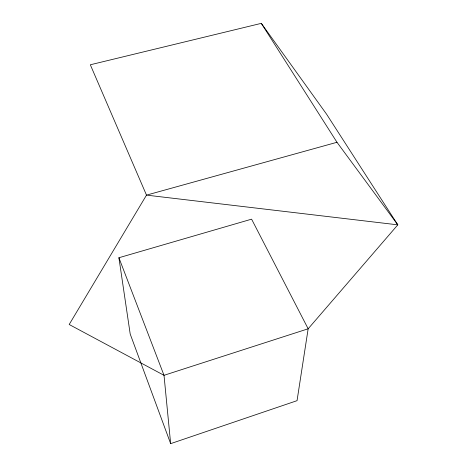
<?xml version="1.0" encoding="UTF-8"?>
<svg xmlns="http://www.w3.org/2000/svg" width="467" height="467" viewBox="0 0 467 467"><rect width="100%" height="100%" fill="white"/><g stroke="black" fill="none" stroke-linecap="round" stroke-linejoin="round"><path stroke-width="0.7" d="M170.653 443.65L297.047 400.668L308.156 328.791L397.808 224.843L326.591 114.205L261.304 23.35L90.324 64.779L146.498 195.124L69.192 324.501L164.01 375.316L308.156 328.791L251.596 219.163L118.904 257.743L130.205 334.045L170.653 443.65L164.01 375.316L118.904 257.743M336.981 142.283L146.498 195.124L397.808 224.843L336.981 142.283L261.304 23.35"/></g></svg>
